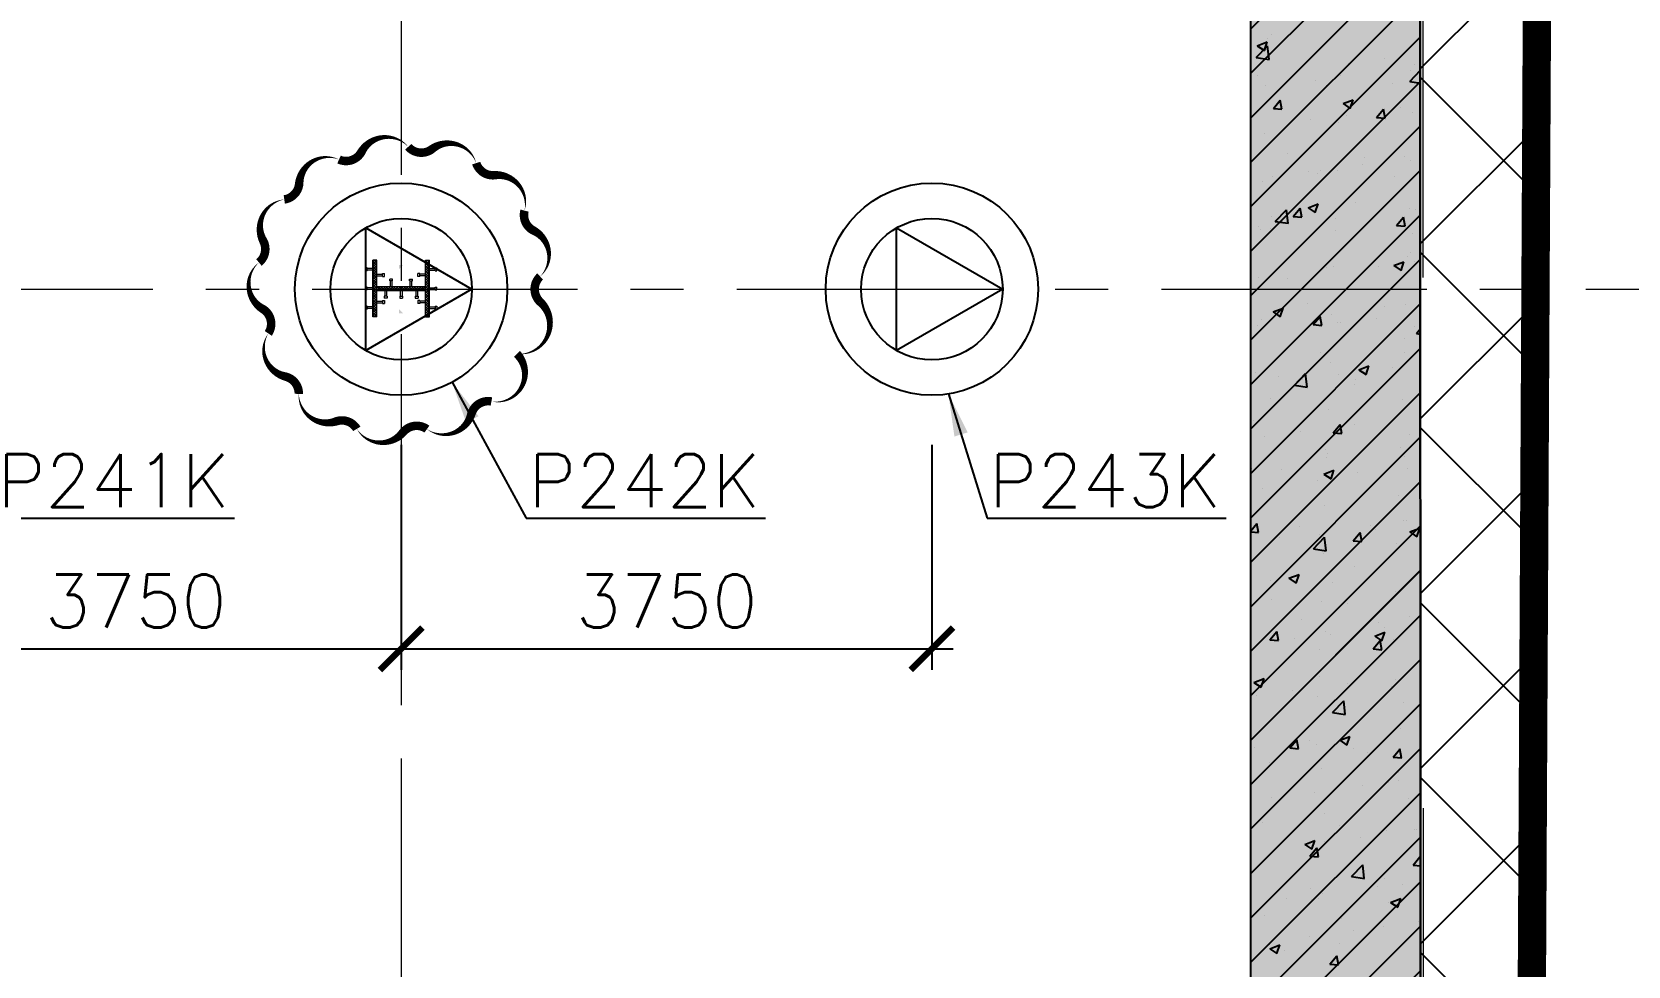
# Model space of a CAD drawing. Header units: millimetres. Extents: x -346728 to 1320345, y -537202 to -385966.
# Drawn here: x 232880 to 244157, y -444677 to -438073 of the extents above; entities that cross this region are included whole.
import ezdxf
from ezdxf.xclip import XClip

# ---------------------------------------------------------------- set-up
doc = ezdxf.new("R2010")
doc.units = ezdxf.units.MM
doc.header["$LTSCALE"] = 100
doc.header["$XCLIPFRAME"] = 2
doc.linetypes.add('DASHED2', pattern=[0.375, 0.25, -0.125])
doc.linetypes.add('X1326_GLB$0$CENTER', pattern=[2, 1.25, -0.25, 0.25, -0.25])
for name, color, linetype, lineweight in [('0 T TEXT', 7, 'Continuous', 13), ('KCMANH', 8, 'Continuous', 13), ('KINGPOST', 5, 'Continuous', 20), ('L.DUONG', 234, 'Continuous', 15), ('X1326_GLB$0$A-tim', 8, 'X1326_GLB$0$CENTER', 9)]:
    doc.layers.add(name, color=color, linetype=linetype, lineweight=lineweight)
doc.layers.add('CL load', color=1, linetype='Continuous', plot=False)
for name, color, linetype in [('hach', 253, 'Continuous'), ('PILE MARK', 8, 'Continuous'), ('PL', 3, 'Continuous'), ('W2', 4, 'Continuous'), ('XR_1326_csPL$0$hach', 253, 'Continuous'), ('XR_1326_csPL$0$W2', 4, 'Continuous')]:
    doc.layers.add(name, color=color, linetype=linetype)
doc.styles.add('simplex', font='simplex.shx')
doc.linetypes.add('FENCELINE2', pattern='A,0.25,-0.1,[132,ltypeshp.shx,S=0.1,R=0,X=-0.1,Y=0],-0.1,1', length=1.45)
doc.dimstyles.new('100', dxfattribs={"dimscale": 150, "dimtxt": 2.5, "dimasz": 2, "dimexe": 1, "dimexo": 1, "dimgap": 1, "dimtad": 1, "dimdec": 0, "dimzin": 0, "dimdsep": 46, "dimtxsty": 'simplex', "dimblk": 'ARCHTICK', "dimcen": 1, "dimdle": 1, "dimclrd": 256, "dimclre": 256, "dimclrt": 6, "dimadec": 0, "dimazin": 0, "dimtfac": 1, "dimtdec": 0, "dimtix": 1, "dimtmove": 2, "dimatfit": 3, "dimfxl": 1, "dimtolj": 1, "dimtzin": 0, "dimarcsym": 0})
pattern_1 = [(45, (188543.33, 11377564.439), (-8.980256121, 8.980256121), []), (135, (188543.33, 11377564.439), (-8.980256121, -8.980256121), [])]

# ---------------------------------------------------------------- blocks, each defined once
blk = doc.blocks.new('_ArchTick')
at = {"color": 0, "linetype": 'ByBlock', "const_width": 0.15}
blk.add_lwpolyline([(-0.5, -0.5), (0.5, 0.5)], dxfattribs=at)
blk = doc.blocks.new('*D392')
at = {"layer": 'CL load', "lineweight": -2, "transparency": 16777216}
for p, q in [((231739, -440992), (231739, -442584)), ((235489, -440992), (235489, -442584)), ((231589, -442434), (235639, -442434))]:
    blk.add_line(p, q, dxfattribs=at)
at = {"layer": 'DEFPOINTS', "color": 0, "transparency": 16777216}
for p in [(231739, -440842, 0), (235489, -440842, 0), (235489, -442434)]:
    blk.add_point(p, dxfattribs=at)
at = {"layer": 'CL load', "lineweight": -2, "transparency": 16777216, "xscale": 300, "yscale": 300, "zscale": 300, "rotation": 180}
blk.add_blockref('_ArchTick', (231739, -442434), dxfattribs=at)
at = {"layer": 'CL load', "lineweight": -2, "transparency": 16777216, "xscale": 300, "yscale": 300, "zscale": 300}
blk.add_blockref('_ArchTick', (235489, -442434), dxfattribs=at)
at = {"layer": 'CL load', "color": 6, "transparency": 16777216, "insert": (233614, -442097), "char_height": 375, "attachment_point": 5, "style": 'simplex'}
blk.add_mtext('\\A1;3750', dxfattribs=at)
blk = doc.blocks.new('*D393')
at = {"layer": 'CL load', "lineweight": -2, "transparency": 16777216}
for p, q in [((235489, -440992), (235489, -442584)), ((239239, -440992), (239239, -442584)), ((235339, -442434), (239389, -442434))]:
    blk.add_line(p, q, dxfattribs=at)
at = {"layer": 'DEFPOINTS', "color": 0, "transparency": 16777216}
for p in [(235489, -440842, 0), (239239, -440842, 0), (239239, -442434)]:
    blk.add_point(p, dxfattribs=at)
at = {"layer": 'CL load', "lineweight": -2, "transparency": 16777216, "xscale": 300, "yscale": 300, "zscale": 300, "rotation": 180}
blk.add_blockref('_ArchTick', (235489, -442434), dxfattribs=at)
at = {"layer": 'CL load', "lineweight": -2, "transparency": 16777216, "xscale": 300, "yscale": 300, "zscale": 300}
blk.add_blockref('_ArchTick', (239239, -442434), dxfattribs=at)
at = {"layer": 'CL load', "color": 6, "transparency": 16777216, "insert": (237364, -442097), "char_height": 375, "attachment_point": 5, "style": 'simplex'}
blk.add_mtext('\\A1;3750', dxfattribs=at)
blk = doc.blocks.new('LVL-KHUNGTEN')
blk.add_lwpolyline([(61072.9, 41092.8), (119123.5, 41092.8), (119123.5, 61.9), (61072.9, 61.9)], close=True)
blk = doc.blocks.new('mb duong hh')
at = {"layer": '0 T TEXT', "color": 8, "linetype": 'DASHED2', "ltscale": 300}
blk.add_lwpolyline([(75940, 34596), (80501, 41668), (80491, 88861), (75484, 93868), (-20031, 93860), (-33610, 75885), (-26182, 55955), (-6300, 2612), (0, 0)], close=True, dxfattribs=at)
blk = doc.blocks.new('MB HANG RAO TAM')
h = blk.add_hatch()
h.set_pattern_fill('ANSI37', color=8, scale=7000, style=0)
h.set_pattern_definition([(45, (527887.4, 631399.9), (-618.7184, 618.7184), []), (135, (527887.4, 631399.9), (-618.7184, -618.7184), [])])
h.paths.add_polyline_path([(89794, 74797), (94796, 69797), (94804, 22611), (90246, 15544), (52523, -1634), (34324, -9922), (14325, -19029), (8025, -16417), (-19267, 56832), (-5688, 74797), (41806, 74797), (65797, 74797)], flags=16)
h.paths.add_polyline_path([(-17293, 40146), (-15160, 40938), (-12777, 34516), (-15127, 33730), (-10493, 20001), (4784, -19373), (12548, -21453), (91490, 14752), (95488, 20874), (95620, 46027), (95770, 74597), (91825, 78101), (52350, 76926), (14008, 75822), (-9259, 75871), (-23844, 71027), (-24251, 60760)])
at = {"layer": 'L.DUONG', "color": 94, "linetype": 'FENCELINE2', "ltscale": 25, "const_width": 200, "elevation": 7850}
blk.add_lwpolyline([(13898, 75822), (14369, 75824), (20809, 75968), (32497, 76335), (48850, 76822), (75776, 77623), (91825, 78101), (95770, 74597), (95712, 63657), (95684, 58344), (95610, 44235), (95553, 33268), (95488, 20874), (91490, 14752), (75806, 7559), (49624, -4449), (26632, -14994), (12548, -21453), (4784, -19373), (0, -7161), (-6626, 9890)], dxfattribs=at)
at = {"layer": 'XR_1326_csPL$0$W2', "color": 7, "ltscale": 0.5, "elevation": 0}
blk.add_lwpolyline([(8025, -16417), (14325, -19029), (90246, 15544), (94804, 22611), (94796, 69797), (89794, 74797), (-5688, 74797), (-19267, 56832)], close=True, dxfattribs=at)
blk = doc.blocks.new('KP50')
at = {"ltscale": 0.1}
h = blk.add_hatch(color=6, dxfattribs=at)
h.dxf.hatch_style = 1
h.paths.add_polyline_path([(14, 171), (-14, 171), (-14, 142)])
h.paths.add_polyline_path([(-14, -142), (-14, -171), (14, -171)])
at = {"layer": 'KCMANH', "linetype": 'ByBlock'}
h = blk.add_hatch(dxfattribs=at)
h.set_pattern_fill('ANSI37', color=6, scale=4, style=0)
h.set_pattern_definition(pattern_1)
h.paths.add_polyline_path([(-200, 200), (-200, 171), (200, 171), (200, 200)])
h = blk.add_hatch(dxfattribs=at)
h.set_pattern_fill('ANSI37', color=6, scale=4, style=0)
h.set_pattern_definition([(45, (188728.93, 11377564.439), (-8.980256121, 8.980256121), []), (135, (188728.93, 11377564.439), (-8.980256121, -8.980256121), [])])
h.paths.add_polyline_path([(14, 171), (-14, 142), (-14, -142), (14, -171)])
h = blk.add_hatch(dxfattribs=at)
h.set_pattern_fill('ANSI37', color=6, scale=4, style=0)
h.set_pattern_definition(pattern_1)
h.paths.add_polyline_path([(-200, -171), (-200, -200), (200, -200), (200, -171)])
for p, q in [((-125, 253), (-146, 253)), ((-146, 240), (-146, 253)), ((-125, 240), (-146, 240)), ((-142, 200), (-142, 240)), ((-129, 200), (-129, 240)), ((-125, 240), (-125, 253)), ((-10, 253), (10, 253)), ((-10, 240), (-10, 253)), ((-10, 240), (10, 240)), ((-6, 200), (-6, 240)), ((6, 200), (6, 240)), ((10, 240), (10, 253)), ((125, 253), (146, 253)), ((125, 240), (125, 253)), ((125, 240), (146, 240)), ((129, 200), (129, 240)), ((142, 200), (142, 240)), ((146, 240), (146, 253)), ((-85, 131), (-106, 131)), ((-106, 131), (-106, 118)), ((-85, 118), (-106, 118)), ((-102, 171), (-102, 131)), ((-89, 171), (-89, 131)), ((-85, 131), (-85, 118)), ((-67, 100), (-67, 120)), ((-54, 120), (-67, 120)), ((-54, 100), (-54, 120)), ((-14, 116), (-54, 116)), ((85, 131), (106, 131)), ((85, 131), (85, 118)), ((85, 118), (106, 118)), ((89, 171), (89, 131)), ((102, 171), (102, 131)), ((106, 131), (106, 118)), ((-54, 100), (-67, 100)), ((-67, 10), (-67, -10)), ((-54, 10), (-67, 10)), ((-14, 104), (-54, 104)), ((-54, 10), (-54, -10)), ((-14, 6), (-54, 6)), ((14, 76), (54, 76)), ((14, 64), (54, 64)), ((54, 60), (54, 80)), ((54, 80), (67, 80)), ((54, 60), (67, 60)), ((67, 60), (67, 80)), ((-54, -10), (-67, -10)), ((-67, -100), (-67, -120)), ((-54, -100), (-67, -100)), ((-14, -6), (-54, -6)), ((-54, -100), (-54, -120)), ((-14, -104), (-54, -104)), ((14, -64), (54, -64)), ((14, -76), (54, -76)), ((54, -60), (54, -80)), ((54, -60), (67, -60)), ((54, -80), (67, -80)), ((67, -60), (67, -80)), ((-142, -200), (-142, -240)), ((-129, -200), (-129, -240)), ((-85, -118), (-106, -118)), ((-106, -131), (-106, -118)), ((-85, -131), (-106, -131)), ((-102, -171), (-102, -131)), ((-89, -171), (-89, -131)), ((-85, -131), (-85, -118)), ((-54, -120), (-67, -120)), ((-14, -116), (-54, -116)), ((-6, -200), (-6, -240)), ((6, -200), (6, -240)), ((85, -118), (106, -118)), ((85, -131), (85, -118)), ((85, -131), (106, -131)), ((89, -171), (89, -131)), ((102, -171), (102, -131)), ((106, -131), (106, -118)), ((129, -200), (129, -240)), ((142, -200), (142, -240)), ((-125, -240), (-146, -240)), ((-146, -240), (-146, -253)), ((-125, -253), (-146, -253)), ((-125, -240), (-125, -253)), ((-10, -240), (10, -240)), ((-10, -240), (-10, -253)), ((-10, -253), (10, -253)), ((10, -240), (10, -253)), ((125, -240), (146, -240)), ((125, -240), (125, -253)), ((125, -253), (146, -253)), ((146, -240), (146, -253))]:
    blk.add_line(p, q, dxfattribs=at)
at = {"layer": 'KINGPOST', "color": 6, "linetype": 'ByBlock'}
for p, q in [((-200, 200), (200, 200)), ((-200, 171), (-200, 200)), ((-200, 171), (200, 171)), ((-14, 171), (-14, -171)), ((-14, 142), (14, 171)), ((14, 171), (14, -171)), ((200, 171), (200, 200)), ((-200, -171), (200, -171)), ((-200, -171), (-200, -200)), ((-200, -200), (200, -200)), ((-14, -142), (14, -171)), ((200, -171), (200, -200))]:
    blk.add_line(p, q, dxfattribs=at)
blk.add_lwpolyline([(-14, 0), (14, 0)], dxfattribs=at)
blk = doc.blocks.new('B1 Kingpost Layout Plan1')
at = {"layer": 'KCMANH', "linetype": 'ByBlock', "rotation": 90}
blk.add_blockref('KP50', (85125, -25121, 0), dxfattribs=at)

msp = doc.modelspace()

# ---------------------------------------------------------------- hatches: boundary and pattern name
at = {"ltscale": 0.1}
h = msp.add_hatch(color=6, dxfattribs=at)
h.dxf.hatch_style = 1
h.paths.add_polyline_path([(235503, -439720.4), (235474.2, -439720.4), (235474.2, -439749.2)])
h.paths.add_polyline_path([(235474.2, -440034), (235474.2, -440062.8), (235503, -440062.8)])
at = {"layer": 'hach'}
h = msp.add_hatch(dxfattribs=at)
h.set_pattern_fill('ANSI31', color=256, scale=70)
h.set_pattern_definition([(45, (121918.56, -508591.22), (-157.15448, 157.15448), [])])
h.paths.add_polyline_path([(142200.7, -410142.2), (128621.2, -428107.5), (155914.1, -501359), (162214.1, -503970.9), (238136.4, -469396.6), (242695.2, -462329.4), (242687.2, -415142.7), (237685.1, -410142.2)])
h.paths.add_polyline_path([(142797.9, -411342.2), (129975.7, -428305.7), (156856.2, -500450.6), (162191.6, -502662.6), (237318.8, -468450.4), (241495.1, -461976.1), (241487, -415639.4), (237188.2, -411342.2)], flags=16)
h = msp.add_hatch(dxfattribs=at)
h.set_pattern_fill('AR-CONC', color=256, scale=4)
h.set_pattern_definition([(50, (121918.56, -508591.2), (728.7387, -63.7563), [76.2, -838.2]), (355, (121918.56, -508591.2), (-140.9737, 764.2274), [60.96, -670.5623]), (100.45144, (121979.3, -508596.54), (587.765, 700.471), [64.76, -712.361]), (46.1842, (121918.6, -508388), (1084.316, -168.1693), [114.3, -1257.3]), (96.63556, (122008.9, -508402), (949.6165, 989.7045), [97.14, -1068.5424]), (351.18415, (121918.6, -508388), (949.6165, 989.7045), [91.44, -1005.839]), (21, (122020.16, -508438.8), (606.4576, -409.0608), [76.2, -838.2]), (326, (122020.16, -508438.8), (247.208, 736.752), [60.96, -670.56]), (71.45144, (122070.7, -508472.9), (853.6657, 327.691), [64.76, -712.3598]), (37.5, (121918.56, -508591.22), (12.3544, 338.22016), [0, -662.432, 0, -680.72, 0, -673.1]), (7.5, (121918.56, -508591.22), (267.27865, 400.7223), [0, -388.112, 0, -647.192, 0, -256.54]), (327.5, (121692, -508591.22), (542.3624, -22.91498), [0, -254, 0, -792.48, 0, -1051.56]), (317.5, (121590.4, -508591.2), (592.5167, 101.706), [0, -330.2, 0, -526.288, 0, -746.76])])
h.paths.add_polyline_path([(142200.7, -410142.2), (128621.2, -428107.5), (155914.1, -501359), (162214.1, -503970.9), (238136.4, -469396.6), (242695.2, -462329.4), (242687.2, -415142.7), (237685.1, -410142.2)])
h.paths.add_polyline_path([(142797.9, -411342.2), (129975.7, -428305.7), (156856.2, -500450.6), (162191.6, -502662.6), (237318.8, -468450.4), (241495.1, -461976.1), (241487, -415639.4), (237188.2, -411342.2)], flags=16)

# ---------------------------------------------------------------- linework, layer by layer
at = {"color": 6, "elevation": -2718.3}
msp.add_lwpolyline([(236470.7, -439801.8, 0, 60, 0.5205671), (236424, -439477.3, 60, 60, -0.3534527), (236360.4, -439336.2, 0, 60, 0.5205671), (236148, -439085.9, 60, 60, -0.3534915), (236019, -439000.2, 0, 60, 0.5205671), (235706.2, -438901.3, 60, 60, -0.3944899), (235538.9, -438884.9, 0, 60, 0.520567), (235208, -438921.6, 60, 60, -0.3907151), (235049.8, -438975, 0, 60, 0.520567), (234768.5, -439143.9, 60, 60, -0.3534934), (234662.9, -439257.2, 0, 60, 0.5205671), (234514.4, -439549.9, 60, 60, -0.3571345), (234484.1, -439703, 0, 60, 0.520567), (234509.8, -440030.7, 60, 60, -0.4289707), (234550.1, -440204.6, 0, 60, 0.520567), (234670.9, -440509.4, 60, 60, -0.3534582), (234765.5, -440631.9, 0, 60, 0.520567), (235030.2, -440826, 60, 60, -0.3534893), (235175.5, -440879.4, 0, 60, 0.5205671), (235502.7, -440903, 60, 60, -0.3982747), (235670.7, -440881.1, 0, 60, 0.520567), (235985.3, -440772.6, 60, 60, -0.3869502), (236126.4, -440685.5, 0, 60, 0.7314349), (236307, -440349.2, 0, 60, 0.7206829), (236471.6, -439982.2, 60, 60, -0.4358983)], format="xyseb", close=True, dxfattribs=at)
at = {"layer": 'PL', "elevation": -1404.9}
for points in [[(235238.6, -440324.6), (235238.6, -439458.6), (235988.6, -439891.6)], [(235238.6, -440324.6), (235238.6, -439458.6), (235988.6, -439891.6)], [(238988.6, -440324.6), (238988.6, -439458.6), (239738.6, -439891.6)], [(238988.6, -440324.6), (238988.6, -439458.6), (239738.6, -439891.6)]]:
    msp.add_lwpolyline(points, close=True, dxfattribs=at)
at = {"layer": 'PL'}
for centre, radius in [((235488.6, -439891.6, -1404.9), 750), ((235488.6, -439891.6, -1404.9), 750), ((239238.6, -439891.6, -1404.9), 750), ((239238.6, -439891.6, -1404.9), 750), ((235488.6, -439891.6, -1404.9), 500), ((235488.6, -439891.6, -1404.9), 500), ((239238.6, -439891.6, -1404.9), 500), ((239238.6, -439891.6, -1404.9), 500)]:
    msp.add_circle(centre, radius, dxfattribs=at)
at = {"layer": 'W2', "ltscale": 0.5, "elevation": -1404.9}
for points in [[(142200.7, -410142.2), (128621.2, -428107.5), (155914.1, -501359), (162214.1, -503970.9), (238136.4, -469396.6), (242695.2, -462329.4), (242686.9, -415142.1), (237685.1, -410142.2)], [(142797.9, -411342.2), (129975.7, -428305.7), (156856.2, -500450.6), (162191.6, -502662.6), (237318.8, -468450.4), (241495.1, -461976.1), (241487, -415639.4), (237188.2, -411342.2)]]:
    msp.add_lwpolyline(points, close=True, dxfattribs=at)
at = {"layer": 'X1326_GLB$0$A-tim', "ltscale": 15}
for p, q in [((235488.6, -398208.6, -1404.9), (235488.6, -512162.7, -1404.9)), ((120859.5, -439891.6, -1404.9), (255546, -439891.6, -1404.9))]:
    msp.add_line(p, q, dxfattribs=at)
at = {"layer": 'XR_1326_csPL$0$hach', "color": 250}
for p, q in [((241491, -438365.3, -1404.9), (242690.9, -437165.4, -1404.9)), ((241491.1, -438679.5, -1404.9), (242691, -437479.6, -1404.9)), ((241491.1, -438993.8, -1404.9), (242691, -437793.9, -1404.9)), ((241491.2, -439308.1, -1404.9), (242691.1, -438108.1, -1404.9)), ((241639, -438094.2, -1404.9), (241639, -438094.2, -1404.9)), ((241529.9, -438254.2, -1404.9), (241609.1, -438171.7, -1404.9)), ((241536.9, -438170.1, -1404.9), (241587.5, -438204.2, -1404.9)), ((241537, -438170, -1404.9), (241608.1, -438142.7, -1404.9)), ((241587.5, -438204.2, -1404.9), (241608.1, -438142.8, -1404.9)), ((241620.3, -438268.2, -1404.9), (241609, -438171.7, -1404.9)), ((241611.1, -438116, -1404.9), (241611.1, -438116, -1404.9)), ((241529.9, -438254.1, -1404.9), (241620.3, -438268.1, -1404.9)), ((242178.6, -438294.1, -1404.9), (242178.6, -438294.1, -1404.9)), ((242433, -438260.6, -1404.9), (242433, -438260.6, -1404.9)), ((242648.1, -438306.5, -1404.9), (242648.1, -438306.5, -1404.9)), ((241491.2, -439622.3, -1404.9), (242691.1, -438422.4, -1404.9)), ((241537, -438378.5, -1404.9), (241537, -438378.5, -1404.9)), ((241947.7, -438415.9, -1404.9), (241947.7, -438415.9, -1404.9)), ((242027, -438449.8, -1404.9), (242027, -438449.8, -1404.9)), ((242126.4, -438378.1, -1404.9), (242126.4, -438378.1, -1404.9)), ((242490.1, -438438.8, -1404.9), (242490.1, -438438.8, -1404.9)), ((242614.2, -438422.4, -1404.9), (242691.1, -438342.2, -1404.9)), ((242614.2, -438422.3, -1404.9), (242691.1, -438434.2, -1404.9)), ((242619.6, -438348.1, -1404.9), (242619.6, -438348.1, -1404.9)), ((241598.7, -438454.3, -1404.9), (241598.7, -438454.3, -1404.9)), ((241651, -438613.8, -1404.9), (241700, -438555.4, -1404.9)), ((241711.6, -438619.2, -1404.9), (241699.8, -438555.5, -1404.9)), ((242143.4, -438579.1, -1404.9), (242214.6, -438551.8, -1404.9)), ((242193.9, -438613.3, -1404.9), (242214.5, -438551.9, -1404.9)), ((241651, -438613.8, -1404.9), (241711.8, -438619.1, -1404.9)), ((242143.4, -438579.2, -1404.9), (242193.9, -438613.3, -1404.9)), ((242165.7, -438661.3, -1404.9), (242165.7, -438661.3, -1404.9)), ((242379.8, -438677.6, -1404.9), (242428.7, -438619.2, -1404.9)), ((242379.8, -438677.6, -1404.9), (242440.5, -438682.9, -1404.9)), ((242440.3, -438682.9, -1404.9), (242428.6, -438619.2, -1404.9)), ((242550.5, -438610.6, -1404.9), (242550.5, -438610.6, -1404.9)), ((242635.7, -438644.8, -1404.9), (242635.7, -438644.8, -1404.9)), ((241491.3, -439936.6, -1404.9), (242691.2, -438736.6, -1404.9)), ((241911.4, -438694.8, -1404.9), (241911.4, -438694.8, -1404.9)), ((242114.1, -438716.3, -1404.9), (242114.1, -438716.3, -1404.9)), ((241586.4, -438792.5, -1404.9), (241586.4, -438792.5, -1404.9)), ((241749.9, -438935.1, -1404.9), (241749.9, -438935.1, -1404.9)), ((242283.2, -439011.4, -1404.9), (242283.2, -439011.4, -1404.9)), ((242292.2, -438958, -1404.9), (242292.2, -438958, -1404.9)), ((242577.6, -438954.3, -1404.9), (242577.6, -438954.3, -1404.9)), ((242623.4, -438983, -1404.9), (242623.4, -438983, -1404.9)), ((241491.3, -440250.8, -1404.9), (242691.2, -439050.9, -1404.9)), ((241574, -439130.7, -1404.9), (241574, -439130.7, -1404.9)), ((241644.1, -439095.5, -1404.9), (241644.1, -439095.5, -1404.9)), ((241898.4, -439062, -1404.9), (241898.4, -439062, -1404.9)), ((241964.1, -439071.6, -1404.9), (241964.1, -439071.6, -1404.9)), ((241985.1, -439056, -1404.9), (241985.1, -439056, -1404.9)), ((242101.7, -439054.5, -1404.9), (242101.7, -439054.5, -1404.9)), ((242506.4, -439094.5, -1404.9), (242506.4, -439094.5, -1404.9)), ((241664.6, -439412.1, -1404.9), (241743.8, -439329.6, -1404.9)), ((241755, -439426.1, -1404.9), (241743.7, -439329.6, -1404.9)), ((241792, -439378, -1404.9), (241841, -439319.7, -1404.9)), ((241852.6, -439383.4, -1404.9), (241840.8, -439319.7, -1404.9)), ((241896.2, -439315.8, -1404.9), (241967.4, -439288.5, -1404.9)), ((241896.2, -439315.9, -1404.9), (241946.7, -439350, -1404.9)), ((241946.7, -439350, -1404.9), (241967.3, -439288.6, -1404.9)), ((242228.5, -439279.1, -1404.9), (242228.5, -439279.1, -1404.9)), ((242611, -439321.2, -1404.9), (242611, -439321.2, -1404.9)), ((242657.6, -439327.6, -1404.9), (242657.6, -439327.6, -1404.9)), ((241491.4, -440565.1, -1404.9), (242691.3, -439365.2, -1404.9)), ((241547.7, -439451.5, -1404.9), (241547.7, -439451.5, -1404.9)), ((241561.7, -439468.9, -1404.9), (241561.7, -439468.9, -1404.9)), ((241631.1, -439462.7, -1404.9), (241631.1, -439462.7, -1404.9)), ((241636, -439380.8, -1404.9), (241636, -439380.8, -1404.9)), ((241664.6, -439412, -1404.9), (241755, -439426, -1404.9)), ((241792, -439378, -1404.9), (241852.7, -439383.4, -1404.9)), ((242015.9, -439412.1, -1404.9), (242015.9, -439412.1, -1404.9)), ((242089.4, -439392.7, -1404.9), (242089.4, -439392.7, -1404.9)), ((242520.7, -439441.8, -1404.9), (242569.7, -439383.4, -1404.9)), ((242520.7, -439441.8, -1404.9), (242581.5, -439447.1, -1404.9)), ((242581.3, -439447.2, -1404.9), (242569.5, -439383.5, -1404.9)), ((242090.1, -439474.5, -1404.9), (242090.1, -439474.5, -1404.9)), ((242632.4, -439497.4, -1404.9), (242632.4, -439497.4, -1404.9)), ((241491.4, -440879.3, -1404.9), (242691.3, -439679.4, -1404.9)), ((242598.7, -439659.4, -1404.9), (242598.7, -439659.4, -1404.9)), ((242616.6, -439634.6, -1404.9), (242616.6, -439634.6, -1404.9)), ((241549.3, -439807.1, -1404.9), (241549.3, -439807.1, -1404.9)), ((242024, -439736.3, -1404.9), (242024, -439736.3, -1404.9)), ((242077, -439731, -1404.9), (242077, -439731, -1404.9)), ((242390.3, -439728.3, -1404.9), (242390.3, -439728.3, -1404.9)), ((242502.6, -439725, -1404.9), (242553.2, -439759.1, -1404.9)), ((242502.7, -439724.9, -1404.9), (242573.8, -439697.6, -1404.9)), ((242553.2, -439759.1, -1404.9), (242573.8, -439697.7, -1404.9)), ((242644.7, -439694.8, -1404.9), (242644.7, -439694.8, -1404.9)), ((241748.7, -439812.8, -1404.9), (241748.7, -439812.8, -1404.9)), ((241491.5, -441193.6, -1404.9), (242691.4, -439993.7, -1404.9)), ((241649, -440052.6, -1404.9), (241720.2, -440025.3, -1404.9)), ((241699.5, -440086.8, -1404.9), (241720.1, -440025.4, -1404.9)), ((241892.2, -439993.6, -1404.9), (241892.2, -439993.6, -1404.9)), ((242434.6, -440016.6, -1404.9), (242434.6, -440016.6, -1404.9)), ((242586.3, -439997.6, -1404.9), (242586.3, -439997.6, -1404.9)), ((241537, -440145.4, -1404.9), (241537, -440145.4, -1404.9)), ((241564.1, -440107.2, -1404.9), (241564.1, -440107.2, -1404.9)), ((241649, -440052.7, -1404.9), (241699.5, -440086.8, -1404.9)), ((241933, -440142.3, -1404.9), (241982, -440083.9, -1404.9)), ((241933, -440142.3, -1404.9), (241993.7, -440147.6, -1404.9)), ((241993.5, -440147.6, -1404.9), (241981.8, -440083.9, -1404.9)), ((242064.7, -440069.2, -1404.9), (242064.7, -440069.2, -1404.9)), ((242106.5, -440130.1, -1404.9), (242106.5, -440130.1, -1404.9)), ((242123, -440129.1, -1404.9), (242123, -440129.1, -1404.9)), ((242377.4, -440095.6, -1404.9), (242377.4, -440095.6, -1404.9)), ((242574.6, -440240.8, -1404.9), (242574.6, -440240.8, -1404.9)), ((242648.8, -440153, -1404.9), (242648.8, -440153, -1404.9)), ((242661.7, -440206, -1404.9), (242691.4, -440170.6, -1404.9)), ((242661.7, -440206, -1404.9), (242691.4, -440208.6, -1404.9)), ((241491.5, -441507.8, -1404.9), (242691.5, -440307.9, -1404.9)), ((241982.1, -440342.5, -1404.9), (241982.1, -440342.5, -1404.9)), ((242574, -440335.9, -1404.9), (242574, -440335.9, -1404.9)), ((241524.6, -440483.6, -1404.9), (241524.6, -440483.6, -1404.9)), ((242052.3, -440407.4, -1404.9), (242052.3, -440407.4, -1404.9)), ((242255.4, -440461.7, -1404.9), (242306, -440495.8, -1404.9)), ((242255.5, -440461.6, -1404.9), (242326.6, -440434.3, -1404.9)), ((242306, -440495.8, -1404.9), (242326.6, -440434.4, -1404.9)), ((242494.9, -440445.6, -1404.9), (242494.9, -440445.6, -1404.9)), ((241690.1, -440510.1, -1404.9), (241690.1, -440510.1, -1404.9)), ((241799.3, -440569.9, -1404.9), (241878.5, -440487.5, -1404.9)), ((241799.3, -440569.9, -1404.9), (241889.7, -440583.9, -1404.9)), ((241855.8, -440529.8, -1404.9), (241855.8, -440529.8, -1404.9)), ((241889.7, -440583.9, -1404.9), (241878.4, -440487.5, -1404.9)), ((242110.1, -440496.3, -1404.9), (242110.1, -440496.3, -1404.9)), ((242225.6, -440565.6, -1404.9), (242225.6, -440565.6, -1404.9)), ((242232.5, -440533, -1404.9), (242232.5, -440533, -1404.9)), ((241491.6, -441822.1, -1404.9), (242691.5, -440622.2, -1404.9)), ((241633, -440667.3, -1404.9), (241633, -440667.3, -1404.9)), ((242561.6, -440674.1, -1404.9), (242561.6, -440674.1, -1404.9)), ((241512.2, -440821.8, -1404.9), (241512.2, -440821.8, -1404.9)), ((242039.9, -440745.6, -1404.9), (242039.9, -440745.6, -1404.9)), ((241588.5, -440930.5, -1404.9), (241588.5, -440930.5, -1404.9)), ((241842.8, -440897, -1404.9), (241842.8, -440897, -1404.9)), ((242073.9, -440906.5, -1404.9), (242134.7, -440911.8, -1404.9)), ((242073.9, -440906.5, -1404.9), (242122.9, -440848.1, -1404.9)), ((242134.5, -440911.9, -1404.9), (242122.8, -440848.2, -1404.9)), ((242227.6, -440846.4, -1404.9), (242227.6, -440846.4, -1404.9)), ((242613.6, -440921.2, -1404.9), (242613.6, -440921.2, -1404.9)), ((241491.7, -442136.3, -1404.9), (242691.6, -440936.4, -1404.9)), ((241492.3, -441029.3, -1404.9), (241492.3, -441029.3, -1404.9)), ((242021.1, -441022.9, -1404.9), (242021.1, -441022.9, -1404.9)), ((242549.2, -441012.3, -1404.9), (242549.2, -441012.3, -1404.9)), ((241499.9, -441160, -1404.9), (241499.9, -441160, -1404.9)), ((242027.6, -441083.8, -1404.9), (242027.6, -441083.8, -1404.9)), ((242034.6, -441052.2, -1404.9), (242034.6, -441052.2, -1404.9)), ((242577, -441075.1, -1404.9), (242577, -441075.1, -1404.9)), ((241491.7, -442450.6, -1404.9), (242691.6, -441250.7, -1404.9)), ((241706.5, -441165.7, -1404.9), (241706.5, -441165.7, -1404.9)), ((241960.3, -441247.1, -1404.9), (241960.3, -441247.1, -1404.9)), ((242008.2, -441198.5, -1404.9), (242058.8, -441232.6, -1404.9)), ((242008.3, -441198.4, -1404.9), (242079.4, -441171.1, -1404.9)), ((242058.8, -441232.6, -1404.9), (242079.4, -441171.2, -1404.9)), ((242248.8, -441188.6, -1404.9), (242248.8, -441188.6, -1404.9)), ((242602, -441162.6, -1404.9), (242602, -441162.6, -1404.9)), ((241575.5, -441297.7, -1404.9), (241575.5, -441297.7, -1404.9)), ((242536.9, -441350.5, -1404.9), (242536.9, -441350.5, -1404.9)), ((242015.2, -441422.1, -1404.9), (242015.2, -441422.1, -1404.9)), ((241491.6, -441600.6, -1404.9), (241535.2, -441548.6, -1404.9)), ((241491.6, -441607.4, -1404.9), (241546.9, -441612.3, -1404.9)), ((241491.8, -442764.8, -1404.9), (242691.7, -441564.9, -1404.9)), ((241546.7, -441612.3, -1404.9), (241535, -441548.6, -1404.9)), ((241832.5, -441568.6, -1404.9), (241832.5, -441568.6, -1404.9)), ((242334.7, -441563.3, -1404.9), (242334.7, -441563.3, -1404.9)), ((242374.8, -441591.5, -1404.9), (242374.8, -441591.5, -1404.9)), ((242571.6, -441527.4, -1404.9), (242571.6, -441527.4, -1404.9)), ((242589.1, -441529.8, -1404.9), (242589.1, -441529.8, -1404.9)), ((242614.7, -441607.4, -1404.9), (242685.9, -441580.1, -1404.9)), ((242614.7, -441607.5, -1404.9), (242665.2, -441641.6, -1404.9)), ((242665.2, -441641.6, -1404.9), (242685.8, -441580.2, -1404.9)), ((241693.1, -441647.8, -1404.9), (241693.1, -441647.8, -1404.9)), ((241934, -441727.8, -1404.9), (242013.2, -441645.3, -1404.9)), ((241979.1, -441629.1, -1404.9), (241979.1, -441629.1, -1404.9)), ((242024.3, -441741.8, -1404.9), (242013.1, -441645.3, -1404.9)), ((242214.9, -441670.7, -1404.9), (242263.9, -441612.4, -1404.9)), ((242214.9, -441670.7, -1404.9), (242275.7, -441676, -1404.9)), ((242275.5, -441676.1, -1404.9), (242263.7, -441612.4, -1404.9)), ((242524.5, -441688.7, -1404.9), (242524.5, -441688.7, -1404.9)), ((241934, -441727.7, -1404.9), (242024.4, -441741.8, -1404.9)), ((242002.9, -441760.3, -1404.9), (242002.9, -441760.3, -1404.9)), ((241491.8, -443079.1, -1404.9), (242691.7, -441879.2, -1404.9)), ((241761, -441935.2, -1404.9), (241811.6, -441969.3, -1404.9)), ((241761.1, -441935.1, -1404.9), (241832.2, -441907.8, -1404.9)), ((241811.6, -441969.3, -1404.9), (241832.2, -441907.9, -1404.9)), ((242222.6, -441852.2, -1404.9), (242222.6, -441852.2, -1404.9)), ((242321.8, -441930.6, -1404.9), (242321.8, -441930.6, -1404.9)), ((241630, -441953.9, -1404.9), (241630, -441953.9, -1404.9)), ((242067.4, -441964, -1404.9), (242067.4, -441964, -1404.9)), ((242512.2, -442027, -1404.9), (242512.2, -442027, -1404.9)), ((241634.6, -442087.8, -1404.9), (241634.6, -442087.8, -1404.9)), ((241990.5, -442098.5, -1404.9), (241990.5, -442098.5, -1404.9)), ((242177, -442110.7, -1404.9), (242177, -442110.7, -1404.9)), ((241491.9, -443393.4, -1404.9), (242691.8, -442193.5, -1404.9)), ((241848.9, -442224.3, -1404.9), (241848.9, -442224.3, -1404.9)), ((242391.2, -442247.2, -1404.9), (242391.2, -442247.2, -1404.9)), ((242439.3, -442280.6, -1404.9), (242439.3, -442280.6, -1404.9)), ((242610.6, -442207.7, -1404.9), (242610.6, -442207.7, -1404.9)), ((241627.2, -442371.2, -1404.9), (241676.1, -442312.8, -1404.9)), ((241627.2, -442371.2, -1404.9), (241687.9, -442376.5, -1404.9)), ((241687.7, -442376.5, -1404.9), (241676, -442312.9, -1404.9)), ((241800.2, -442364.8, -1404.9), (241800.2, -442364.8, -1404.9)), ((242018.1, -442309.4, -1404.9), (242018.1, -442309.4, -1404.9)), ((242054.5, -442331.3, -1404.9), (242054.5, -442331.3, -1404.9)), ((242355.9, -442435, -1404.9), (242404.9, -442376.6, -1404.9)), ((242367.5, -442344.2, -1404.9), (242438.7, -442316.9, -1404.9)), ((242367.5, -442344.3, -1404.9), (242418, -442378.4, -1404.9)), ((242416.4, -442440.3, -1404.9), (242404.7, -442376.6, -1404.9)), ((242418, -442378.4, -1404.9), (242438.6, -442317, -1404.9)), ((242499.8, -442365.2, -1404.9), (242499.8, -442365.2, -1404.9)), ((241491.9, -443707.6, -1404.9), (242691.8, -442507.7, -1404.9)), ((241978.2, -442436.7, -1404.9), (241978.2, -442436.7, -1404.9)), ((242355.9, -442435, -1404.9), (242416.6, -442440.3, -1404.9)), ((241513.8, -442672, -1404.9), (241564.4, -442706.1, -1404.9)), ((241513.9, -442671.9, -1404.9), (241585, -442644.6, -1404.9)), ((241564.4, -442706.1, -1404.9), (241585, -442644.7, -1404.9)), ((241787.2, -442732, -1404.9), (241787.2, -442732, -1404.9)), ((241974.9, -442627.1, -1404.9), (241974.9, -442627.1, -1404.9)), ((242172, -442681.3, -1404.9), (242172, -442681.3, -1404.9)), ((242487.5, -442703.4, -1404.9), (242487.5, -442703.4, -1404.9)), ((242517.2, -442650.1, -1404.9), (242517.2, -442650.1, -1404.9)), ((241492, -444021.9, -1404.9), (242691.9, -442822, -1404.9)), ((241532.9, -442765.5, -1404.9), (241532.9, -442765.5, -1404.9)), ((241965.8, -442774.9, -1404.9), (241965.8, -442774.9, -1404.9)), ((242068.7, -442885.7, -1404.9), (242147.9, -442803.2, -1404.9)), ((242159, -442899.7, -1404.9), (242147.8, -442803.2, -1404.9)), ((242568.6, -442813.9, -1404.9), (242568.6, -442813.9, -1404.9)), ((241976.1, -442915.6, -1404.9), (241976.1, -442915.6, -1404.9)), ((242068.7, -442885.6, -1404.9), (242159.1, -442899.6, -1404.9)), ((241768.1, -443135.4, -1404.9), (241817.1, -443077.1, -1404.9)), ((241828.7, -443140.8, -1404.9), (241816.9, -443077.1, -1404.9)), ((242120.3, -443081, -1404.9), (242191.5, -443053.6, -1404.9)), ((242170.8, -443115.1, -1404.9), (242191.4, -443053.7, -1404.9)), ((242475.1, -443041.6, -1404.9), (242475.1, -443041.6, -1404.9)), ((242546.4, -442997.6, -1404.9), (242546.4, -442997.6, -1404.9)), ((241492, -444336.1, -1404.9), (242691.9, -443136.2, -1404.9)), ((241519.9, -443132.7, -1404.9), (241519.9, -443132.7, -1404.9)), ((241768.1, -443135.4, -1404.9), (241828.9, -443140.7, -1404.9)), ((241777, -443146.3, -1404.9), (241777, -443146.3, -1404.9)), ((241904.7, -443082.1, -1404.9), (241904.7, -443082.1, -1404.9)), ((241953.5, -443113.2, -1404.9), (241953.5, -443113.2, -1404.9)), ((242120.3, -443081, -1404.9), (242170.8, -443115.1, -1404.9)), ((242219.6, -443138.7, -1404.9), (242219.6, -443138.7, -1404.9)), ((242319.4, -443169.2, -1404.9), (242319.4, -443169.2, -1404.9)), ((242496.9, -443199.2, -1404.9), (242545.9, -443140.8, -1404.9)), ((242557.4, -443204.5, -1404.9), (242545.7, -443140.8, -1404.9)), ((241627, -443240.4, -1404.9), (241627, -443240.4, -1404.9)), ((241991.2, -443282.8, -1404.9), (241991.2, -443282.8, -1404.9)), ((242496.9, -443199.2, -1404.9), (242557.6, -443204.5, -1404.9)), ((242279.1, -443398.3, -1404.9), (242279.1, -443398.3, -1404.9)), ((242462.8, -443379.8, -1404.9), (242462.8, -443379.8, -1404.9)), ((242533.5, -443364.8, -1404.9), (242533.5, -443364.8, -1404.9)), ((242533.6, -443305.7, -1404.9), (242533.6, -443305.7, -1404.9)), ((241492.1, -444650.4, -1404.9), (242692, -443450.5, -1404.9)), ((241637.5, -443482.8, -1404.9), (241637.5, -443482.8, -1404.9)), ((241941.1, -443451.4, -1404.9), (241941.1, -443451.4, -1404.9)), ((242607.6, -443494.3, -1404.9), (242607.6, -443494.3, -1404.9)), ((242015.1, -443596, -1404.9), (242015.1, -443596, -1404.9)), ((241574.9, -443662.8, -1404.9), (241574.9, -443662.8, -1404.9)), ((242117.2, -443685.7, -1404.9), (242117.2, -443685.7, -1404.9)), ((242450.4, -443718.1, -1404.9), (242450.4, -443718.1, -1404.9)), ((242651, -443714.9, -1404.9), (242651, -443714.9, -1404.9)), ((242659.6, -443708.6, -1404.9), (242659.6, -443708.6, -1404.9)), ((241492.2, -444964.6, -1404.9), (242692, -443764.7, -1404.9)), ((241873.1, -443817.7, -1404.9), (241944.2, -443790.4, -1404.9)), ((241873.1, -443817.8, -1404.9), (241923.6, -443851.9, -1404.9)), ((241909.1, -443899.7, -1404.9), (241958.1, -443841.3, -1404.9)), ((241923.6, -443851.9, -1404.9), (241944.2, -443790.5, -1404.9)), ((241928.8, -443789.6, -1404.9), (241928.8, -443789.6, -1404.9)), ((241969.6, -443905, -1404.9), (241957.9, -443841.3, -1404.9)), ((242011.8, -443799, -1404.9), (242011.8, -443799, -1404.9)), ((242266.2, -443765.5, -1404.9), (242266.2, -443765.5, -1404.9)), ((241909.1, -443899.7, -1404.9), (241969.8, -443905, -1404.9)), ((242203.4, -444043.6, -1404.9), (242282.6, -443961.1, -1404.9)), ((242293.7, -444057.6, -1404.9), (242282.5, -443961.1, -1404.9)), ((242637.8, -443963.4, -1404.9), (242686.8, -443905, -1404.9)), ((242637.8, -443963.4, -1404.9), (242692.1, -443968.2, -1404.9)), ((242692.1, -443934.5, -1404.9), (242686.6, -443905.1, -1404.9)), ((241492.2, -445278.9, -1404.9), (242692.1, -444079, -1404.9)), ((242203.4, -444043.5, -1404.9), (242293.8, -444057.5, -1404.9)), ((242438.1, -444056.3, -1404.9), (242438.1, -444056.3, -1404.9)), ((241744.6, -444199.8, -1404.9), (241744.6, -444199.8, -1404.9)), ((241916.4, -444127.8, -1404.9), (241916.4, -444127.8, -1404.9)), ((241919.4, -444204.8, -1404.9), (241919.4, -444204.8, -1404.9)), ((241973.1, -444202.2, -1404.9), (241973.1, -444202.2, -1404.9)), ((241998.9, -444166.3, -1404.9), (241998.9, -444166.3, -1404.9)), ((242383.7, -444115.6, -1404.9), (242383.7, -444115.6, -1404.9)), ((242479.6, -444226.8, -1404.9), (242550.7, -444199.5, -1404.9)), ((242530.1, -444260.9, -1404.9), (242550.7, -444199.6, -1404.9)), ((242565.6, -444100.5, -1404.9), (242565.6, -444100.5, -1404.9)), ((242461.8, -444227.8, -1404.9), (242461.8, -444227.8, -1404.9)), ((242479.5, -444226.9, -1404.9), (242530.1, -444260.9, -1404.9)), ((241492.3, -445593.1, -1404.9), (242692.2, -444393.2, -1404.9)), ((241591.3, -444318.4, -1404.9), (241591.3, -444318.4, -1404.9)), ((242133.6, -444341.3, -1404.9), (242133.6, -444341.3, -1404.9)), ((242216.6, -444425.3, -1404.9), (242216.6, -444425.3, -1404.9)), ((242425.7, -444394.5, -1404.9), (242425.7, -444394.5, -1404.9)), ((242676, -444364.2, -1404.9), (242676, -444364.2, -1404.9)), ((241624, -444527, -1404.9), (241624, -444527, -1404.9)), ((241625.9, -444554.5, -1404.9), (241697, -444527.1, -1404.9)), ((241676.4, -444588.6, -1404.9), (241697, -444527.2, -1404.9)), ((241904, -444466, -1404.9), (241904, -444466, -1404.9)), ((242116.4, -444516.3, -1404.9), (242116.4, -444516.3, -1404.9)), ((241625.9, -444554.5, -1404.9), (241676.4, -444588.6, -1404.9)), ((241731.6, -444567, -1404.9), (241731.6, -444567, -1404.9)), ((242050.1, -444663.9, -1404.9), (242099.1, -444605.5, -1404.9)), ((242110.6, -444669.2, -1404.9), (242098.9, -444605.5, -1404.9)), ((242050.1, -444663.9, -1404.9), (242110.8, -444669.2, -1404.9))]:
    msp.add_line(p, q, dxfattribs=at)
at = {"layer": 'XR_1326_csPL$0$W2', "color": 7, "ltscale": 0.5}
for p, q in [((242695.2, -462329.4, -1404.9), (242686.9, -415142.1, -1404.9)), ((241495.1, -461976.1, -1404.9), (241487, -415639.4, -1404.9))]:
    msp.add_line(p, q, dxfattribs=at)

# ---------------------------------------------------------------- block references
at = {"extrusion": (0.00597, -2.28885e-18, 0.999982), "xscale": 3.385207865094198, "yscale": 3.385207865094198, "zscale": 3.385207865094198}
msp.add_blockref('LVL-KHUNGTEN', (-107243.5, -525073.6, -287.1), dxfattribs=at)
ref = msp.add_blockref('mb duong hh', (162214.1, -503978, 0))
XClip(ref).set_block_clipping_path([(-58962.6888090824, -15358.4345334051), (108047.3313388755, 114603.0144500207)])

# ---------------------------------------------------------------- texts
at = {"layer": 'PILE MARK', "color": 4, "style": 'simplex'}
for s, p in [('P241K', (232636.8, -441432.8, -1404.9)), ('P242K', (236386.8, -441432.8, -1404.9)), ('P243K', (239643.4, -441432.8, -1404.9))]:
    msp.add_text(s, height=375, dxfattribs=at).set_placement(p)

# ---------------------------------------------------------------- dimensions: what is measured, and where the dimension line sits
at = {"layer": 'CL load'}
for base, p1, p2, picture, middle in [((235488.6, -442434.3, -1404.9), (231738.6, -440841.6, -1404.9), (235488.6, -440841.6, -1404.9), '*D392', (233613.6, -442096.8, -1404.9)), ((239238.6, -442434.3, -1404.9), (235488.6, -440841.6, -1404.9), (239238.6, -440841.6, -1404.9), '*D393', (237363.6, -442096.8, -1404.9))]:
    dim = msp.add_linear_dim(base=base, p1=p1, p2=p2, dimstyle='100', dxfattribs=at)
    dim.commit()
    dim.dimension.update_dxf_attribs({"geometry": picture, "text_midpoint": middle})

# ---------------------------------------------------------------- leaders
at = {"layer": 'PILE MARK'}
for points in [[(232098.2, -440549.8, -1404.9), (232623, -441510.4, -1404.9), (234311.8, -441510.4, -1404.9)], [(235848.2, -440549.8, -1404.9), (236373, -441510.4, -1404.9), (238061.8, -441510.4, -1404.9)], [(239355.3, -440632.4, -1404.9), (239629.6, -441510.4, -1404.9), (241318.4, -441510.4, -1404.9)]]:
    msp.add_leader(points, dimstyle='100', override={"dimgap": 1, "dimtad": 0}, dxfattribs=at)

# ---------------------------------------------------------------- next in the draw order: block references
msp.add_blockref('MB HANG RAO TAM', (147888.6, -484948.9, 0))

# ---------------------------------------------------------------- next in the draw order: block references
msp.add_blockref('B1 Kingpost Layout Plan1', (150363.7, -414766, -1404.9))

doc.saveas('drawing.dxf')
